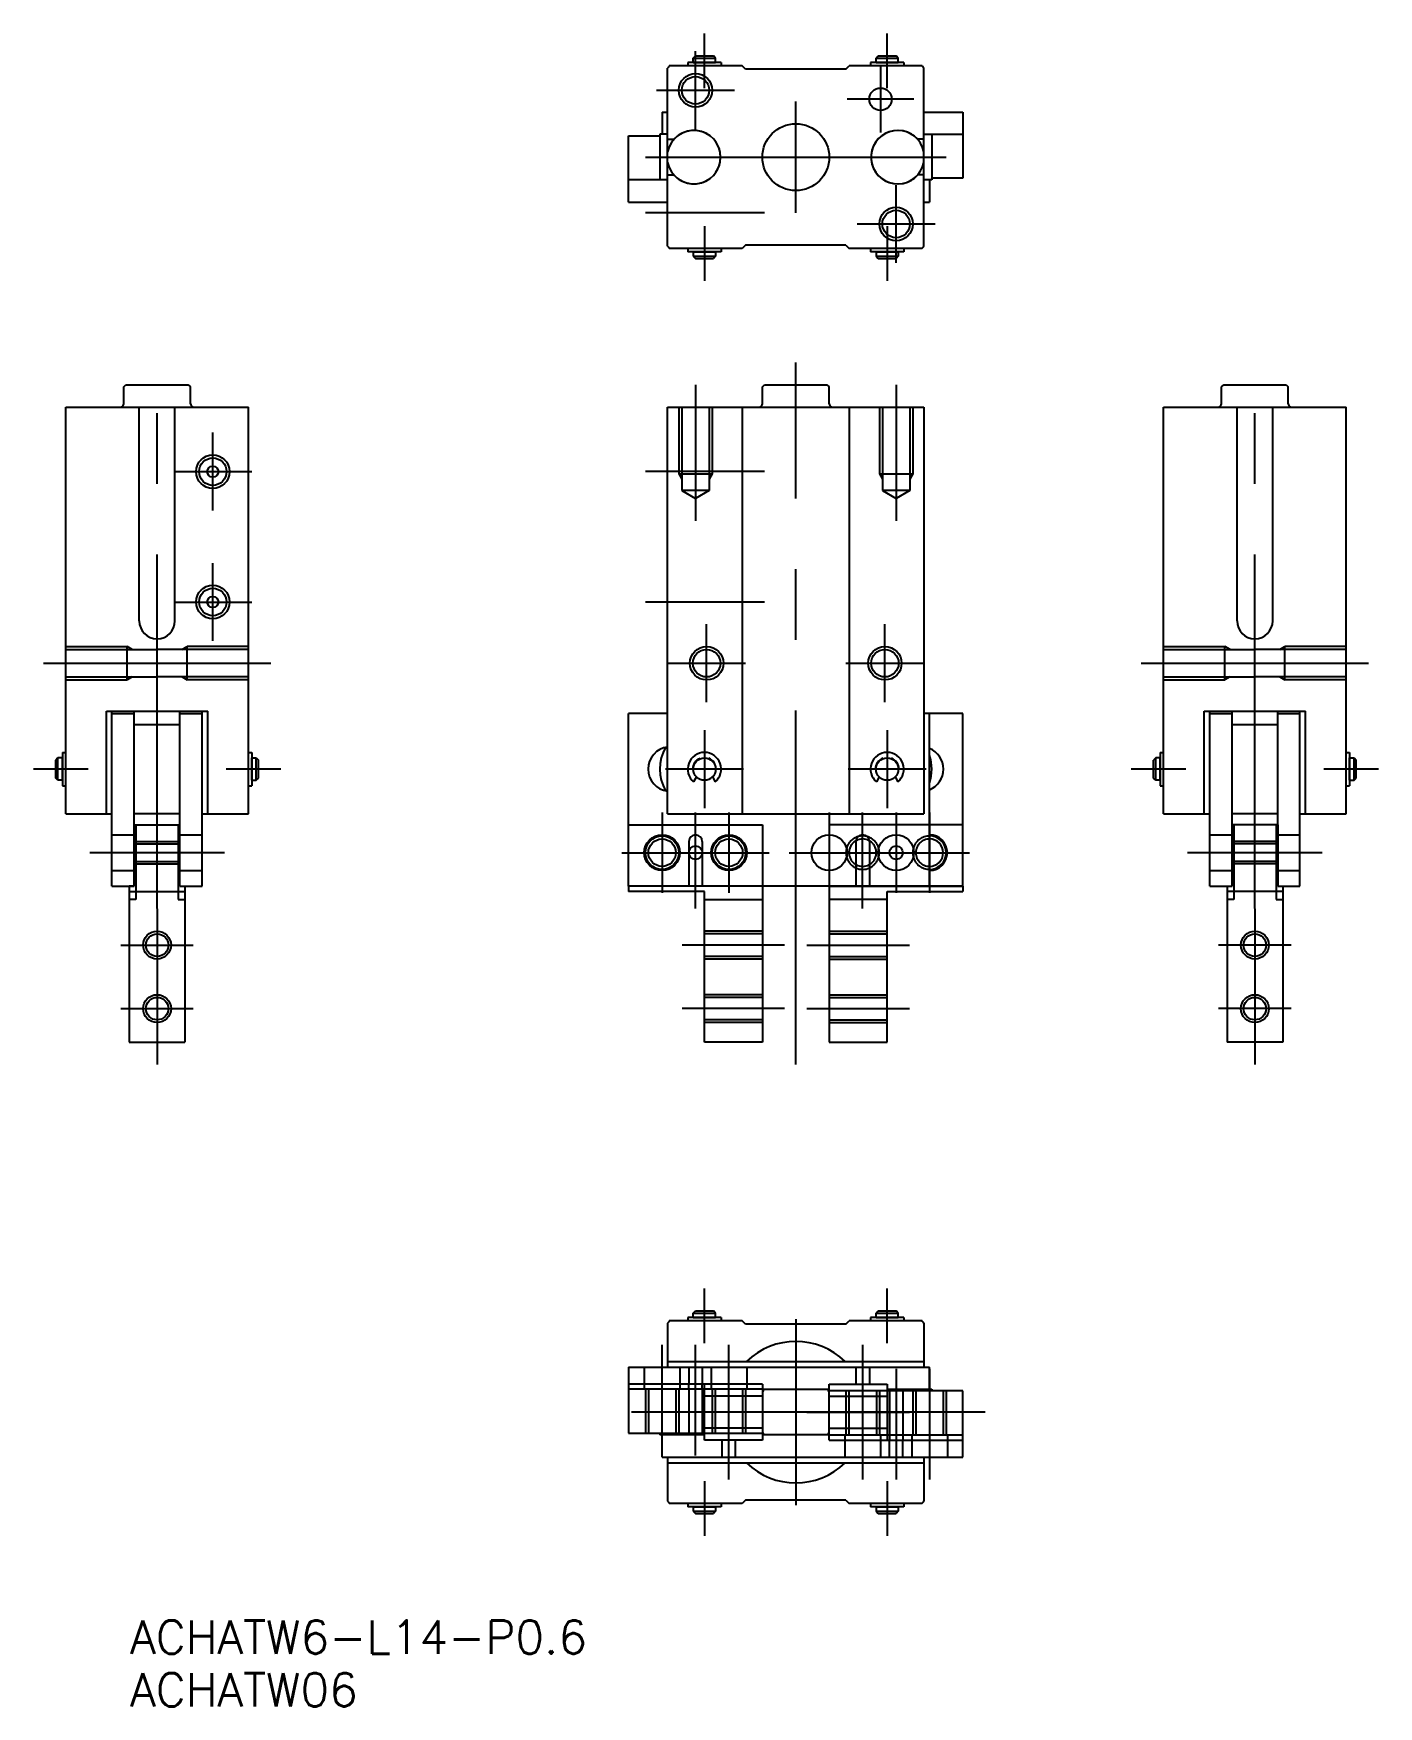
# Model space of a CAD drawing. Extents: x -68 to 52, y -74 to 77.
import ezdxf

# ---------------------------------------------------------------- set-up
doc = ezdxf.new("R2010")
doc.units = 0
doc.linetypes.add('CENTER', pattern=[50.8, 31.75, -6.35, 6.35, -6.35])
doc.linetypes.add('DASHED', pattern=[19.05, 12.7, -6.35])
doc.layers.get('0').update_dxf_attribs({"linetype": 'CONTINUOUS'})
doc.layers.add('CENTER', color=1, linetype='CENTER')
doc.styles.get("Standard").update_dxf_attribs({"font": 'txt.shx', "height": 3, "bigfont": 'bigfont.shx'})

msp = doc.modelspace()

# ---------------------------------------------------------------- linework, layer by layer
at = {"color": 7, "linetype": 'CONTINUOUS'}
for p, q in [((-4.8, 73.63), (-11.35, 73.63)), ((-9.7, 73.93), (-9.7, 73.63)), ((-6.7, 73.93), (-9.7, 73.93)), ((-9.2, 74.33), (-9, 74.53)), ((-9.2, 73.93), (-9.2, 74.33)), ((-9.2, 74.33), (-7.2, 74.33)), ((-9.2, 73.93), (-7.2, 73.93)), ((-9, 74.53), (-7.4, 74.53)), ((-7.2, 74.33), (-7.4, 74.53)), ((-7.2, 73.93), (-7.2, 74.33)), ((-6.7, 73.93), (-6.7, 73.63)), ((-4.5, 73.33), (-4.8, 73.63)), ((4.5, 73.33), (4.8, 73.63)), ((11.35, 73.63), (4.8, 73.63)), ((9.7, 73.93), (6.7, 73.93)), ((6.7, 73.93), (6.7, 73.63)), ((7.2, 74.33), (7.4, 74.53)), ((7.2, 74.33), (9.2, 74.33)), ((7.2, 73.93), (7.2, 74.33)), ((7.2, 73.93), (9.2, 73.93)), ((7.4, 74.53), (9, 74.53)), ((9.2, 74.33), (9, 74.53)), ((9.2, 73.93), (9.2, 74.33)), ((9.7, 73.93), (9.7, 73.63)), ((-11.5, 65.43), (-11.5, 73.42)), ((4.5, 73.33), (-4.5, 73.33)), ((11.5, 65.43), (11.5, 73.42)), ((-12, 69.48), (-12, 67.48)), ((-12, 69.48), (-11.5, 69.48)), ((11.5, 69.48), (15, 69.48)), ((15, 69.48), (15, 63.53)), ((-15, 61.38), (-15, 67.33)), ((-15, 67.33), (-12.2, 67.33)), ((-11.5, 67.48), (-12.2, 67.48)), ((-12.2, 67.48), (-12.2, 63.38)), ((-11.5, 67.03), (-10.94, 67.03)), ((11.5, 67.03), (10.94, 67.03)), ((11.5, 67.48), (15, 67.48)), ((12.2, 67.48), (12.2, 63.38)), ((-11.5, 57.45), (-11.5, 65.43)), ((11.5, 57.45), (11.5, 65.43)), ((-11.5, 63.38), (-15, 63.38)), ((-11.5, 63.83), (-10.94, 63.83)), ((11.5, 63.83), (10.94, 63.83)), ((12.2, 63.38), (11.5, 63.38)), ((12, 63.38), (12, 61.38)), ((15, 63.53), (12.2, 63.53)), ((-15, 61.38), (-11.5, 61.38)), ((11.5, 61.38), (12, 61.38)), ((-4.8, 57.23), (-11.35, 57.23)), ((-9.7, 57.23), (-9.7, 56.93)), ((-6.7, 57.23), (-6.7, 56.93)), ((-4.5, 57.53), (-4.8, 57.23)), ((4.5, 57.53), (-4.5, 57.53)), ((4.5, 57.53), (4.8, 57.23)), ((11.35, 57.23), (4.8, 57.23)), ((6.7, 57.23), (6.7, 56.93)), ((9.7, 57.23), (9.7, 56.93)), ((-6.7, 56.93), (-9.7, 56.93)), ((-9.2, 56.93), (-9.2, 56.53)), ((-9.2, 56.93), (-7.2, 56.93)), ((-9.2, 56.53), (-9, 56.33)), ((-9.2, 56.53), (-7.2, 56.53)), ((-9, 56.33), (-7.4, 56.33)), ((-7.2, 56.53), (-7.4, 56.33)), ((-7.2, 56.93), (-7.2, 56.53)), ((9.7, 56.93), (6.7, 56.93)), ((7.2, 56.93), (9.2, 56.93)), ((7.2, 56.93), (7.2, 56.53)), ((7.2, 56.53), (9.2, 56.53)), ((7.2, 56.53), (7.4, 56.33)), ((7.4, 56.33), (9, 56.33)), ((9.2, 56.53), (9, 56.33)), ((9.2, 56.93), (9.2, 56.53)), ((-60.32, 44.8), (-60.12, 45)), ((-60.32, 43.3), (-60.32, 44.8)), ((-60.12, 45), (-54.52, 45)), ((-54.52, 45), (-54.32, 44.8)), ((-54.32, 43.3), (-54.32, 44.8)), ((-3, 44.8), (-2.8, 45)), ((-3, 43.3), (-3, 44.8)), ((-2.8, 45), (2.8, 45)), ((2.8, 45), (3, 44.8)), ((3, 43.3), (3, 44.8)), ((38.2, 44.8), (38.4, 45)), ((38.2, 43.3), (38.2, 44.8)), ((38.4, 45), (44, 45)), ((44, 45), (44.2, 44.8)), ((44.2, 43.3), (44.2, 44.8)), ((-65.52, 6.5), (-65.52, 43)), ((-65.52, 43), (-49.12, 43)), ((-58.92, 23.8), (-58.92, 43)), ((-55.72, 23.8), (-55.72, 43)), ((-49.12, 6.5), (-49.12, 43)), ((-11.5, 43), (11.5, 43)), ((-11.5, 6.5), (-11.5, 43)), ((-4.8, 43), (-4.8, 6.5)), ((4.8, 43), (4.8, 6.5)), ((11.5, 43), (11.5, 6.5)), ((33, 6.5), (33, 43)), ((33, 43), (49.4, 43)), ((39.6, 23.8), (39.6, 43)), ((42.8, 23.8), (42.8, 43)), ((49.4, 6.5), (49.4, 43)), ((-61.87, 6.5), (-61.87, 15.7)), ((-61.87, 15.7), (-52.77, 15.7)), ((-61.37, 0), (-61.37, 15.7)), ((-61.37, 15.5), (-59.37, 15.5)), ((-59.37, 0), (-59.37, 15.7)), ((-55.27, 0), (-55.27, 15.7)), ((-55.27, 15.5), (-53.27, 15.5)), ((-53.27, 0), (-53.27, 15.7)), ((-52.77, 6.5), (-52.77, 15.7)), ((-11.5, 15.5), (-15, 15.5)), ((-15, 0), (-15, 15.5)), ((15, 15.5), (11.5, 15.5)), ((12, 0), (12, 15.5)), ((15, 0), (15, 15.5)), ((36.65, 15.7), (45.75, 15.7)), ((36.65, 6.5), (36.65, 15.7)), ((37.15, 0), (37.15, 15.7)), ((37.15, 15.5), (39.15, 15.5)), ((39.15, 0), (39.15, 15.7)), ((43.25, 0), (43.25, 15.7)), ((43.25, 15.5), (45.25, 15.5)), ((45.25, 0), (45.25, 15.7)), ((45.75, 6.5), (45.75, 15.7)), ((-59.37, 14.5), (-55.27, 14.5)), ((39.15, 14.5), (43.25, 14.5)), ((-66.22, 11.5), (-66.42, 11.3)), ((-66.42, 9.7), (-66.42, 11.3)), ((-66.22, 9.5), (-66.22, 11.5)), ((-65.82, 11.5), (-66.22, 11.5)), ((-65.82, 12), (-65.82, 9)), ((-65.82, 12), (-65.52, 12)), ((-65.82, 9.5), (-65.82, 11.5)), ((-49.12, 12), (-48.82, 12)), ((-48.82, 12), (-48.82, 9)), ((-48.82, 11.5), (-48.42, 11.5)), ((-48.82, 9.5), (-48.82, 11.5)), ((-48.42, 9.5), (-48.42, 11.5)), ((-48.42, 11.5), (-48.22, 11.3)), ((-48.22, 9.7), (-48.22, 11.3)), ((-8.6, 11.47), (-8.58, 11.42)), ((-7.8, 11.47), (-7.82, 11.42)), ((7.8, 11.47), (7.82, 11.42)), ((8.6, 11.47), (8.58, 11.42)), ((32.3, 11.5), (32.1, 11.3)), ((32.1, 9.7), (32.1, 11.3)), ((32.3, 9.5), (32.3, 11.5)), ((32.7, 11.5), (32.3, 11.5)), ((32.7, 12), (32.7, 9)), ((32.7, 12), (33, 12)), ((32.7, 9.5), (32.7, 11.5)), ((49.4, 12), (49.7, 12)), ((49.7, 12), (49.7, 9)), ((49.7, 11.5), (50.1, 11.5)), ((49.7, 9.5), (49.7, 11.5)), ((50.1, 9.5), (50.1, 11.5)), ((50.1, 11.5), (50.3, 11.3)), ((50.3, 9.7), (50.3, 11.3)), ((-66.22, 9.5), (-66.42, 9.7)), ((-65.82, 9.5), (-66.22, 9.5)), ((-48.82, 9.5), (-48.42, 9.5)), ((-48.42, 9.5), (-48.22, 9.7)), ((-9.2, 10.5), (-9.25, 10.5)), ((-8.91, 9.8), (-9.17, 9.36)), ((-7.49, 9.8), (-7.23, 9.36)), ((-7.2, 10.5), (-7.15, 10.5)), ((7.49, 9.8), (7.23, 9.36)), ((8.91, 9.8), (9.17, 9.36)), ((32.3, 9.5), (32.1, 9.7)), ((32.7, 9.5), (32.3, 9.5)), ((49.7, 9.5), (50.1, 9.5)), ((50.1, 9.5), (50.3, 9.7)), ((-65.82, 9), (-65.52, 9)), ((-49.12, 9), (-48.82, 9)), ((32.7, 9), (33, 9)), ((49.4, 9), (49.7, 9)), ((-65.52, 6.5), (-61.87, 6.5)), ((-61.87, 6.5), (-61.37, 6.5)), ((-55.27, 6.5), (-59.37, 6.5)), ((-53.27, 6.5), (-52.77, 6.5)), ((-52.77, 6.5), (-49.12, 6.5)), ((-11.5, 6.5), (11.5, 6.5)), ((33, 6.5), (36.65, 6.5)), ((36.65, 6.5), (37.15, 6.5)), ((43.25, 6.5), (39.15, 6.5)), ((45.25, 6.5), (45.75, 6.5)), ((45.75, 6.5), (49.4, 6.5)), ((-59.37, 5.5), (-55.27, 5.5)), ((-59.37, 5.5), (-59.37, 0)), ((-59.22, 5.5), (-59.22, -1.2)), ((43.25, 5.5), (39.15, 5.5)), ((39.3, 5.5), (39.3, -1.2)), ((43.25, 5.5), (43.25, 0)), ((-9.6, 4), (-9.6, 0)), ((-8.4, 4), (-8.4, 0)), ((5.4, 4), (5.4, 0)), ((6.6, 4), (6.6, 0)), ((12, 0), (-15, 0)), ((-15, 0), (-15, -0.5)), ((15, 0), (15, -0.5)), ((-61.37, 0), (-59.37, 0)), ((-59.82, 0), (-59.82, -14)), ((-59.37, 0), (-59.82, 0)), ((-59.22, -1.2), (-59.82, -1.2)), ((-59.22, -0.5), (-54.82, -0.5)), ((-55.27, 0), (-53.27, 0)), ((-54.82, 0), (-54.82, -14)), ((-3, 0), (-15, 0)), ((-8.2, -0.5), (-15, -0.5)), ((-8.2, -14), (-8.2, -0.5)), ((-3, 0), (-3, -14)), ((3, 0), (3, -14)), ((8.2, -1.2), (3, -1.2)), ((8.2, -14), (8.2, -0.5)), ((8.2, -0.5), (15, -0.5)), ((15, 0), (12, 0)), ((37.15, 0), (39.15, 0)), ((38.7, 0), (38.7, -14)), ((39.3, -1.2), (38.7, -1.2)), ((43.7, -0.5), (39.3, -0.5)), ((43.25, 0), (45.25, 0)), ((43.25, 0), (43.7, 0)), ((43.7, 0), (43.7, -14)), ((-59.82, -14), (-54.82, -14)), ((-3, -14), (-8.2, -14)), ((3, -14), (8.2, -14)), ((43.7, -14), (38.7, -14)), ((-4.8, -39.02), (-11.35, -39.02)), ((-9.7, -38.72), (-9.7, -39.02)), ((-6.7, -38.72), (-9.7, -38.72)), ((-9.2, -38.32), (-9, -38.12)), ((-9.2, -38.72), (-9.2, -38.32)), ((-9.2, -38.32), (-7.2, -38.32)), ((-9.2, -38.72), (-7.2, -38.72)), ((-9, -38.12), (-7.4, -38.12)), ((-7.2, -38.32), (-7.4, -38.12)), ((-7.2, -38.72), (-7.2, -38.32)), ((-6.7, -38.72), (-6.7, -39.02)), ((-4.5, -39.32), (-4.8, -39.02)), ((4.5, -39.32), (4.8, -39.02)), ((11.35, -39.02), (4.8, -39.02)), ((9.7, -38.72), (6.7, -38.72)), ((6.7, -38.72), (6.7, -39.02)), ((7.2, -38.32), (7.4, -38.12)), ((7.2, -38.32), (9.2, -38.32)), ((7.2, -38.72), (7.2, -38.32)), ((7.2, -38.72), (9.2, -38.72)), ((7.4, -38.12), (9, -38.12)), ((9.2, -38.32), (9, -38.12)), ((9.2, -38.72), (9.2, -38.32)), ((9.7, -38.72), (9.7, -39.02)), ((-11.5, -39.23), (-11.5, -43.17)), ((4.5, -39.32), (-4.5, -39.32)), ((11.5, -39.23), (11.5, -43.17)), ((-15, -43.17), (12, -43.17)), ((-15, -43.17), (-15, -44.72)), ((-11.5, -42.67), (11.5, -42.67)), ((-9.6, -43.17), (-9.6, -44.72)), ((-8.4, -43.17), (-8.4, -44.72)), ((5.4, -43.17), (5.4, -44.72)), ((6.6, -43.17), (6.6, -44.72)), ((12, -45.17), (12, -43.17)), ((-3, -44.72), (-15, -44.72)), ((-15, -44.72), (-15, -49.12)), ((-8.2, -49.72), (-8.2, -44.72)), ((-3, -44.72), (-3, -49.72)), ((3, -49.72), (3, -44.72)), ((3, -44.72), (8.2, -44.72)), ((8.2, -44.72), (8.2, -49.72)), ((-3, -45.17), (3, -45.17)), ((8.2, -45.17), (12.2, -45.17)), ((15, -45.32), (8.2, -45.32)), ((12.2, -45.17), (12.2, -45.32)), ((15, -49.72), (15, -45.32)), ((-15, -49.12), (-8.2, -49.12)), ((-12.2, -49.12), (-12.2, -49.27)), ((-8.2, -49.27), (-12.2, -49.27)), ((-12, -51.27), (-12, -49.27)), ((3, -49.27), (-3, -49.27)), ((15, -51.27), (15, -49.27)), ((-3, -49.72), (-8.2, -49.72)), ((-6.6, -51.27), (-6.6, -49.72)), ((-5.4, -51.27), (-5.4, -49.72)), ((3, -49.72), (15, -49.72)), ((8.4, -51.27), (8.4, -49.72)), ((9.6, -51.27), (9.6, -49.72)), ((-12, -51.27), (15, -51.27)), ((-11.5, -51.27), (-11.5, -55.2)), ((-11.5, -51.77), (11.5, -51.77)), ((11.5, -51.27), (11.5, -55.2)), ((-4.8, -55.42), (-11.35, -55.42)), ((-9.7, -55.42), (-9.7, -55.72)), ((-6.7, -55.42), (-6.7, -55.72)), ((-4.5, -55.12), (-4.8, -55.42)), ((4.5, -55.12), (-4.5, -55.12)), ((4.5, -55.12), (4.8, -55.42)), ((11.35, -55.42), (4.8, -55.42)), ((6.7, -55.42), (6.7, -55.72)), ((9.7, -55.42), (9.7, -55.72)), ((-6.7, -55.72), (-9.7, -55.72)), ((-9.2, -55.72), (-9.2, -56.12)), ((-9.2, -55.72), (-7.2, -55.72)), ((-9.2, -56.12), (-9, -56.32)), ((-9.2, -56.12), (-7.2, -56.12)), ((-9, -56.32), (-7.4, -56.32)), ((-7.2, -56.12), (-7.4, -56.32)), ((-7.2, -55.72), (-7.2, -56.12)), ((9.7, -55.72), (6.7, -55.72)), ((7.2, -55.72), (9.2, -55.72)), ((7.2, -55.72), (7.2, -56.12)), ((7.2, -56.12), (9.2, -56.12)), ((7.2, -56.12), (7.4, -56.32)), ((7.4, -56.32), (9, -56.32)), ((9.2, -56.12), (9, -56.32)), ((9.2, -55.72), (9.2, -56.12))]:
    msp.add_line(p, q, dxfattribs=at)
at = {"color": 3, "linetype": 'DASHED'}
for p, q in [((-10.5, 43), (-10.5, 37)), ((-10.23, 43), (-10.23, 35.5)), ((-7.77, 43), (-7.77, 35.5)), ((-7.5, 43), (-7.5, 37)), ((7.5, 43), (7.5, 37)), ((7.77, 43), (7.77, 35.5)), ((10.23, 43), (10.23, 35.5)), ((10.5, 43), (10.5, 37)), ((-10.5, 37), (-7.5, 37)), ((-10.5, 37), (-10.23, 36.53)), ((-7.5, 37), (-7.77, 36.53)), ((7.5, 37), (10.5, 37)), ((7.5, 37), (7.77, 36.53)), ((10.5, 37), (10.23, 36.53)), ((-7.77, 35.5), (-10.23, 35.5)), ((-10.23, 35.5), (-9, 34.79)), ((-7.77, 35.5), (-9, 34.79)), ((10.23, 35.5), (7.77, 35.5)), ((7.77, 35.5), (9, 34.79)), ((10.23, 35.5), (9, 34.79)), ((-65.52, 21.5), (-60.02, 21.5)), ((-65.52, 21.23), (-57.32, 21.23)), ((-59.55, 21.23), (-60.02, 21.5)), ((-60.02, 18.5), (-60.02, 21.5)), ((-49.12, 21.23), (-57.32, 21.23)), ((-55.08, 21.23), (-54.62, 21.5)), ((-49.12, 21.5), (-54.62, 21.5)), ((-54.62, 18.5), (-54.62, 21.5)), ((33, 21.5), (38.5, 21.5)), ((33, 21.23), (41.2, 21.23)), ((38.97, 21.23), (38.5, 21.5)), ((38.5, 18.5), (38.5, 21.5)), ((49.4, 21.23), (41.2, 21.23)), ((43.43, 21.23), (43.9, 21.5)), ((49.4, 21.5), (43.9, 21.5)), ((43.9, 18.5), (43.9, 21.5)), ((-65.52, 18.77), (-57.32, 18.77)), ((-65.52, 18.5), (-60.02, 18.5)), ((-59.55, 18.77), (-60.02, 18.5)), ((-49.12, 18.77), (-57.32, 18.77)), ((-55.08, 18.77), (-54.62, 18.5)), ((-49.12, 18.5), (-54.62, 18.5)), ((33, 18.77), (41.2, 18.77)), ((33, 18.5), (38.5, 18.5)), ((38.97, 18.77), (38.5, 18.5)), ((49.4, 18.77), (41.2, 18.77)), ((43.43, 18.77), (43.9, 18.5)), ((49.4, 18.5), (43.9, 18.5)), ((-61.37, 4.6), (-59.37, 4.6)), ((-55.42, 5.5), (-55.42, -1.2)), ((-55.27, 4.6), (-53.27, 4.6)), ((-15, 5.5), (-3, 5.5)), ((-15, 0), (-15, 5.5)), ((-3, 5.5), (-3, 0)), ((15, 5.5), (3, 5.5)), ((3, 5.5), (3, 0)), ((15, 0), (15, 5.5)), ((37.15, 4.6), (39.15, 4.6)), ((43.1, 5.5), (43.1, -1.2)), ((43.25, 4.6), (45.25, 4.6)), ((-59.37, 4), (-55.27, 4)), ((-59.37, 3.78), (-55.27, 3.78)), ((43.25, 4), (39.15, 4)), ((43.25, 3.78), (39.15, 3.78)), ((-59.37, 2.22), (-55.27, 2.22)), ((-59.37, 2), (-55.27, 2)), ((43.25, 2.22), (39.15, 2.22)), ((43.25, 2), (39.15, 2)), ((-61.37, 1.4), (-59.37, 1.4)), ((-55.27, 1.4), (-53.27, 1.4)), ((37.15, 1.4), (39.15, 1.4)), ((43.25, 1.4), (45.25, 1.4)), ((-59.82, -0.5), (-59.22, -0.5)), ((-55.42, -1.2), (-54.82, -1.2)), ((-8.2, -1.2), (-3, -1.2)), ((3, 0), (15, 0)), ((39.3, -0.5), (38.7, -0.5)), ((43.1, -1.2), (43.7, -1.2)), ((-3, -4.05), (-8.2, -4.05)), ((-3, -4.29), (-8.2, -4.29)), ((3, -4.05), (8.2, -4.05)), ((3, -4.29), (8.2, -4.29)), ((-3, -6.31), (-8.2, -6.31)), ((-3, -6.55), (-8.2, -6.55)), ((3, -6.31), (8.2, -6.31)), ((3, -6.55), (8.2, -6.55)), ((-3, -9.75), (-8.2, -9.75)), ((-3, -9.99), (-8.2, -9.99)), ((3, -9.75), (8.2, -9.75)), ((3, -9.99), (8.2, -9.99)), ((-3, -12.01), (-8.2, -12.01)), ((3, -12.01), (8.2, -12.01)), ((-3, -12.25), (-8.2, -12.25)), ((3, -12.25), (8.2, -12.25)), ((-13.6, -43.17), (-13.6, -45.17)), ((-10.4, -43.17), (-10.4, -45.17)), ((-7.6, -43.17), (-7.6, -45.17)), ((-4.4, -43.17), (-4.4, -45.17)), ((-9.6, -45.17), (-9.6, -44.72)), ((-8.4, -45.17), (-8.4, -44.72)), ((-3, -45.17), (-15, -45.17)), ((-13.5, -45.17), (-13.5, -49.12)), ((-13.23, -45.17), (-13.23, -49.12)), ((-10.77, -45.17), (-10.77, -49.12)), ((-10.5, -45.17), (-10.5, -49.12)), ((-9.6, -45.17), (-9.6, -49.12)), ((-8.4, -45.17), (-8.4, -49.12)), ((-3, -45.77), (-8.2, -45.77)), ((-7.5, -45.17), (-7.5, -49.12)), ((-7.23, -45.17), (-7.23, -49.12)), ((-4.77, -45.17), (-4.77, -49.12)), ((-4.5, -45.17), (-4.5, -49.12)), ((8.2, -45.32), (3, -45.32)), ((3, -45.77), (8.2, -45.77)), ((4.5, -45.32), (4.5, -49.27)), ((4.77, -45.32), (4.77, -49.27)), ((7.23, -45.32), (7.23, -49.27)), ((7.5, -45.32), (7.5, -49.27)), ((8.4, -45.32), (8.4, -49.27)), ((9.6, -45.32), (9.6, -49.27)), ((10.5, -45.32), (10.5, -49.27)), ((10.77, -45.32), (10.77, -49.27)), ((13.23, -45.32), (13.23, -49.27)), ((13.5, -45.32), (13.5, -49.27)), ((-3, -48.67), (-8.2, -48.67)), ((-8.2, -49.12), (-3, -49.12)), ((3, -48.67), (8.2, -48.67)), ((3, -49.27), (15, -49.27)), ((4.4, -49.27), (4.4, -51.27)), ((7.6, -49.27), (7.6, -51.27)), ((8.4, -49.27), (8.4, -49.72)), ((9.6, -49.27), (9.6, -49.72)), ((10.4, -49.27), (10.4, -51.27)), ((13.6, -49.27), (13.6, -51.27))]:
    msp.add_line(p, q, dxfattribs=at)
at = {"color": 3, "linetype": 'CONTINUOUS'}
for centre, radius in [((-9, 71.43), 1.5), ((9, 59.43), 1.5), ((-52.32, 37.2), 1.5), ((-52.32, 25.5), 1.5), ((-8, 20), 1.5), ((8, 20), 1.5), ((-12, 3), 1.5), ((-6, 3), 1.5), ((-57.32, -5.3), 1.25), ((41.2, -5.3), 1.25), ((-57.32, -11), 1.25), ((41.2, -11), 1.25)]:
    msp.add_circle(centre, radius, dxfattribs=at)
at = {"color": 7, "linetype": 'CONTINUOUS'}
for centre, radius in [((-9, 71.43), 1.23), ((7.6, 70.63), 1), ((0, 65.43), 3), ((9, 59.43), 1.23), ((-52.32, 37.2), 1.23), ((-52.32, 37.2), 0.5), ((-52.32, 25.5), 1.23), ((-52.32, 25.5), 0.5), ((-8, 20), 1.23), ((8, 20), 1.23), ((-8.2, 10.5), 1), ((8.2, 10.5), 1), ((-12, 3), 1.6), ((-6, 3), 1.6), ((3, 3), 1.6), ((9, 3), 1.6), ((-12, 3), 1.23), ((-9, 3), 0.6), ((-6, 3), 1.23), ((9, 3), 0.6), ((-57.32, -5.3), 1.01), ((41.2, -5.3), 1.01), ((-57.32, -11), 1.01), ((41.2, -11), 1.01)]:
    msp.add_circle(centre, radius, dxfattribs=at)
for centre, radius, start, end in [((0, 65.43), 14, 144.1465, 145.2281), ((0, 65.43), 14, 34.7719, 35.8535), ((-9.15, 65.43), 2.4, 191.7159, 168.2841), ((-9.15, 65.43), 2.4, 221.8103, 138.1897), ((9.15, 65.43), 2.4, 11.7159, 318.1897), ((9.15, 65.43), 2.4, 41.8103, 348.2841), ((0, 65.43), 14, 214.7719, 215.8535), ((0, 65.43), 14, 324.1465, 325.2281), ((-60.62, 43.3), 0.3, 270, 360), ((-54.02, 43.3), 0.3, 180, 270), ((-3.3, 43.3), 0.3, 270, 360), ((3.3, 43.3), 0.3, 180, 270), ((37.9, 43.3), 0.3, 270, 360), ((44.5, 43.3), 0.3, 180, 270), ((-57.32, 23.8), 1.6, 180, 360), ((41.2, 23.8), 1.6, 180, 360), ((-11.25, 10.5), 2, 97.1808, 262.8192), ((-8.2, 10.5), 4, 150.8154, 209.1846), ((11.25, 10.5), 2, 292.0243, 67.9757), ((-8.2, 10.5), 1.5, 310.2603, 229.7397), ((-8.2, 10.5), 1.05, 112.3927, 180), ((-8.2, 10.5), 1.05, 0, 67.6073), ((8.2, 10.5), 1.5, 310.2603, 229.7397), ((8.2, 10.5), 1.05, 112.3927, 180), ((8.2, 10.5), 1.05, 0, 67.6073), ((8.2, 10.5), 4, 341.8051, 18.1949), ((-9, 4), 0.6, 0, 180), ((6, 4), 0.6, 0, 180), ((12, 3), 1.6, 270, 90), ((6, 3), 1.23, 61.0472, 118.9528), ((12, 3), 1.23, 270, 90), ((6, 3), 1.23, 240.7906, 299.2094), ((0, -47.22), 14, 144.1465, 145.2281), ((0, -47.22), 14, 34.7719, 35.8535), ((0, -47.22), 6.35, 45.7692, 134.2308), ((0, -47.22), 3.5, 144.1465, 148.9973), ((0, -47.22), 3.5, 31.0027, 35.8535), ((0, -47.22), 3.5, 211.0027, 215.8535), ((0, -47.22), 3.5, 324.1465, 328.9973), ((0, -47.22), 6.35, 225.7692, 314.2308), ((0, -47.22), 14, 214.7719, 215.8535), ((0, -47.22), 14, 324.1465, 325.2281)]:
    msp.add_arc(centre, radius, start, end, dxfattribs=at)
at = {"color": 3, "linetype": 'CONTINUOUS'}
for centre, start, end in [((6, 3), 164.9182, 195.0818), ((6, 3), 74.4364, 105.5636), ((6, 3), 344.9182, 15.0818), ((12, 3), 164.9182, 195.0818), ((12, 3), 270, 90), ((6, 3), 246.4218, 293.5782)]:
    msp.add_arc(centre, 1.5, start, end, dxfattribs=at)
at = {"color": 3, "linetype": 'DASHED'}
for centre, radius, start, end in [((6, 3), 1.5, 105.5636, 164.9182), ((6, 3), 1.23, 118.9528, 240.7906), ((6, 3), 1.5, 15.0818, 74.4364), ((6, 3), 1.23, 299.2094, 61.0472), ((12, 3), 1.5, 90, 164.9182), ((12, 3), 1.23, 90, 270), ((6, 3), 1.5, 195.0818, 246.4218), ((6, 3), 1.5, 293.5782, 344.9182), ((12, 3), 1.5, 195.0818, 270)]:
    msp.add_arc(centre, radius, start, end, dxfattribs=at)
at = {"layer": 'CENTER', "color": 1, "linetype": 'CENTER'}
for p, q in [((-8.2, 71.63), (-8.2, 76.53)), ((8.2, 71.63), (8.2, 76.53)), ((-9, 67.93), (-9, 74.93)), ((7.6, 73.63), (7.6, 67.63)), ((-12.5, 71.43), (-5.5, 71.43)), ((10.6, 70.63), (4.6, 70.63)), ((0, 60.43), (0, 70.43)), ((-13.5, 65.43), (13.5, 65.43)), ((9, 55.93), (9, 62.93)), ((-2.8, 60.43), (-13.5, 60.43)), ((-8.2, 59.23), (-8.2, 54.33)), ((5.5, 59.43), (12.5, 59.43)), ((8.2, 59.23), (8.2, 54.33)), ((-57.32, -2), (-57.32, 47)), ((0, -16), (0, 47)), ((41.2, -2), (41.2, 47)), ((-9, 45), (-9, 32.79)), ((9, 45), (9, 32.79)), ((-52.32, 33.7), (-52.32, 40.7)), ((-55.82, 37.2), (-48.82, 37.2)), ((-2.8, 37.2), (-13.5, 37.2)), ((-52.32, 22), (-52.32, 29)), ((-55.82, 25.5), (-48.82, 25.5)), ((-2.8, 25.5), (-13.5, 25.5)), ((-8, 16.5), (-8, 23.5)), ((8, 16.5), (8, 23.5)), ((-67.52, 20), (-47.12, 20)), ((-11.5, 20), (-4.5, 20)), ((-10.46, 20), (-5.54, 20)), ((4.5, 20), (11.5, 20)), ((31, 20), (51.4, 20)), ((-8.2, 14), (-8.2, 7)), ((8.2, 14), (8.2, 7)), ((-63.52, 10.5), (-68.42, 10.5)), ((-46.22, 10.5), (-51.12, 10.5)), ((-4.7, 10.5), (-11.7, 10.5)), ((11.7, 10.5), (4.7, 10.5)), ((35, 10.5), (30.1, 10.5)), ((52.3, 10.5), (47.4, 10.5)), ((-12, 6.6), (-12, -0.6)), ((-9, -2), (-9, 6.6)), ((-6, 6.6), (-6, -0.6)), ((3, 6.6), (3, -0.6)), ((6, -2), (6, 6.6)), ((9, 6.6), (9, -0.6)), ((12, 6.6), (12, -0.6)), ((-51.27, 3), (-63.37, 3)), ((-15.6, 3), (-2.4, 3)), ((-0.6, 3), (15.6, 3)), ((47.25, 3), (35.15, 3)), ((-57.32, -2.05), (-57.32, -16)), ((41.2, -2.05), (41.2, -16)), ((-60.57, -5.3), (-54.07, -5.3)), ((-1, -5.3), (-10.2, -5.3)), ((1, -5.3), (10.2, -5.3)), ((44.45, -5.3), (37.95, -5.3)), ((-60.57, -11), (-54.07, -11)), ((-1, -11), (-10.2, -11)), ((1, -11), (10.2, -11)), ((44.45, -11), (37.95, -11)), ((-8.2, -41.02), (-8.2, -36.12)), ((8.2, -41.02), (8.2, -36.12)), ((0, -38.87), (0, -55.57)), ((-12, -51.12), (-12, -41.17)), ((-9, -51.12), (-9, -41.17)), ((-6, -53.27), (-6, -41.17)), ((6, -41.17), (6, -53.27)), ((9, -43.32), (9, -53.27)), ((12, -43.32), (12, -53.27)), ((17, -47.22), (-17, -47.22)), ((-1, -47.22), (-10.2, -47.22)), ((1, -47.22), (10.2, -47.22)), ((-8.2, -53.42), (-8.2, -58.32)), ((8.2, -53.42), (8.2, -58.32))]:
    msp.add_line(p, q, dxfattribs=at)

# ---------------------------------------------------------------- texts
at = {"color": 7, "linetype": 'CONTINUOUS'}
for s, p in [('ACHATW6-L14-P0.6', (-59.75, -68.91)), ('ACHATW06', (-59.75, -73.64))]:
    msp.add_text(s, height=3, dxfattribs=at).set_placement(p)

doc.saveas('drawing.dxf')
